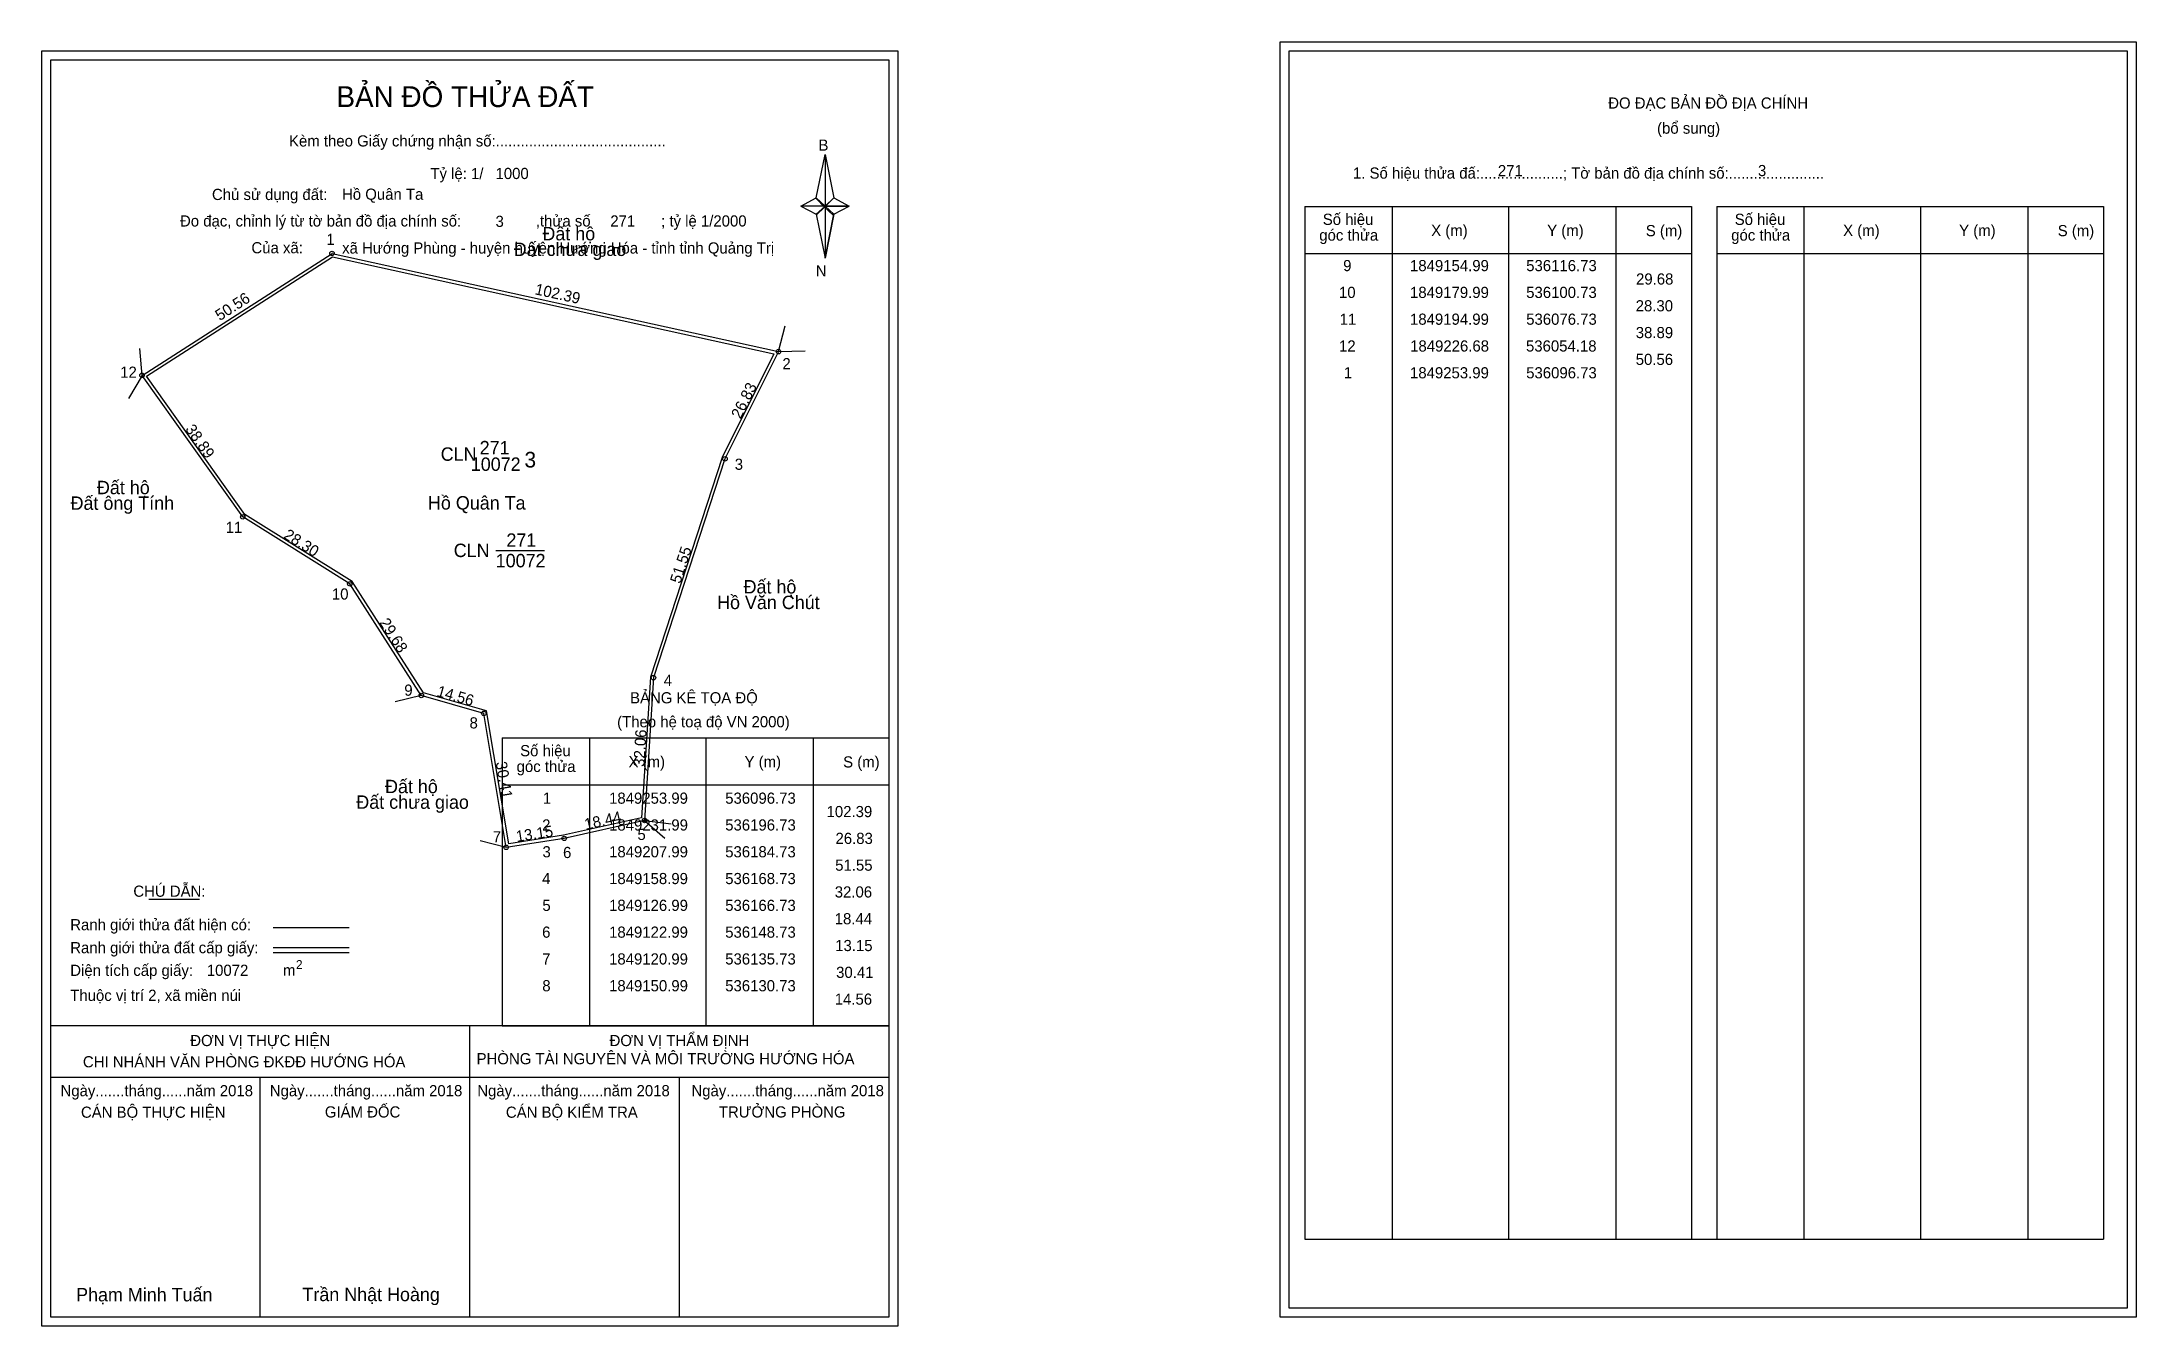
# Model space of a CAD drawing. Extents: x 536032 to 536501, y 1849014 to 1849301.
import ezdxf

# ---------------------------------------------------------------- set-up
doc = ezdxf.new("R2010")
doc.units = 0
for name, color, linetype in [('Level 1', 7, 'Continuous'), ('Level 10', 7, 'Continuous'), ('Level 11', 7, 'Continuous'), ('Level 13', 7, 'Continuous'), ('Level 2', 7, 'Continuous'), ('Level 27', 7, 'Continuous'), ('Level 3', 7, 'Continuous'), ('Level 36', 7, 'Continuous'), ('Level 4', 7, 'Continuous'), ('Level 49', 7, 'Continuous'), ('Level 5', 7, 'Continuous'), ('Level 53', 7, 'Continuous'), ('Level 55', 7, 'Continuous'), ('Level 6', 7, 'Continuous'), ('Level 63', 7, 'Continuous'), ('Level 7', 7, 'Continuous'), ('Level 9', 7, 'Continuous')]:
    doc.layers.add(name, color=color, linetype=linetype)

msp = doc.modelspace()

# ---------------------------------------------------------------- linework, layer by layer
at = {"layer": 'Level 1'}
for p, q in [((536033.75, 1849297.35), (536033.75, 1849297.35)), ((536311.07, 1849299.35), (536311.07, 1849299.35)), ((536205.17, 1849266.47), (536207.14, 1849276.11)), ((536207.14, 1849276.11), (536207.14, 1849264.59)), ((536207.14, 1849276.11), (536209.11, 1849266.47)), ((536201.73, 1849264.59), (536205.17, 1849266.47)), ((536205.17, 1849266.47), (536207.14, 1849264.59)), ((536206.99, 1849264.37), (536205.17, 1849266.25)), ((536207.14, 1849264.59), (536205.17, 1849262.75)), ((536206.99, 1849264.37), (536205.17, 1849262.53)), ((536205.17, 1849262.53), (536206.99, 1849264.37)), ((536208.96, 1849266.25), (536206.99, 1849264.37)), ((536206.99, 1849264.37), (536208.96, 1849266.25)), ((536208.96, 1849262.53), (536206.99, 1849264.37)), ((536209.11, 1849266.47), (536207.14, 1849264.59)), ((536207.14, 1849264.59), (536207.14, 1849252.89)), ((536207.14, 1849264.59), (536212.55, 1849264.59)), ((536207.14, 1849264.59), (536209.11, 1849262.75)), ((536209.11, 1849262.75), (536212.55, 1849264.59)), ((536314.61, 1849264.5), (536401.21, 1849264.5)), ((536334.2, 1849033.23), (536334.2, 1849264.5)), ((536360.27, 1849033.23), (536360.27, 1849264.5)), ((536384.24, 1849264.5), (536384.24, 1849033.23)), ((536401.21, 1849264.5), (536401.21, 1849033.23)), ((536406.86, 1849264.5), (536493.47, 1849264.5)), ((536426.45, 1849033.23), (536426.45, 1849264.5)), ((536452.53, 1849033.23), (536452.53, 1849264.5)), ((536476.5, 1849264.5), (536476.5, 1849033.23)), ((536493.47, 1849264.5), (536493.47, 1849033.23)), ((536205.17, 1849262.75), (536207.14, 1849252.89)), ((536209.11, 1849262.75), (536207.14, 1849252.89)), ((536314.61, 1849253.97), (536401.21, 1849253.97)), ((536406.86, 1849253.97), (536493.47, 1849253.97)), ((536134.85, 1849145.53), (536221.45, 1849145.53)), ((536154.44, 1849081), (536154.44, 1849145.53)), ((536180.51, 1849081), (536180.51, 1849145.53)), ((536204.48, 1849145.53), (536204.48, 1849081)), ((536134.85, 1849135), (536221.45, 1849135)), ((536055.67, 1849109.42), (536067.07, 1849109.42)), ((536083.53, 1849103.01), (536100.55, 1849103.01)), ((536083.53, 1849098.57), (536100.55, 1849098.57)), ((536083.53, 1849097.47), (536100.55, 1849097.47)), ((536140.58, 1849081), (536033.75, 1849081)), ((536221.45, 1849081), (536116.61, 1849081)), ((536127.6, 1849015.78), (536127.6, 1849081)), ((536134.85, 1849081), (536221.45, 1849081)), ((536221.45, 1849069.45), (536033.75, 1849069.45)), ((536080.67, 1849015.78), (536080.67, 1849069.45)), ((536174.52, 1849015.78), (536174.52, 1849069.45)), ((536314.61, 1849033.23), (536493.47, 1849033.23)), ((536221.45, 1849015.78), (536221.45, 1849015.78)), ((536498.77, 1849017.78), (536498.77, 1849017.78))]:
    msp.add_line(p, q, dxfattribs=at)
for points in [[(536205.17, 1849266.47), (536207.14, 1849276.11), (536207.14, 1849264.59)], [(536201.73, 1849264.59), (536205.17, 1849262.75), (536207.14, 1849264.59)], [(536207.14, 1849264.59), (536209.11, 1849266.47), (536212.55, 1849264.59)], [(536207.14, 1849264.59), (536207.14, 1849252.89), (536209.11, 1849262.75)]]:
    msp.add_lwpolyline(points, close=True, dxfattribs=at)
at = {"layer": 'Level 10'}
for points in [[(536096.73, 1849253.99), (536196.73, 1849231.99), (536184.73, 1849207.99), (536168.73, 1849158.99), (536166.73, 1849126.99), (536148.73, 1849122.99), (536135.73, 1849120.99), (536130.73, 1849150.99), (536116.73, 1849154.99), (536100.73, 1849179.99), (536076.73, 1849194.99), (536054.18, 1849226.68)], [(536096.86, 1849253.24), (536195.7, 1849231.5), (536184.08, 1849208.26), (536168.04, 1849159.12), (536166.06, 1849127.56), (536148.6, 1849123.68), (536136.31, 1849121.79), (536131.35, 1849151.54), (536117.18, 1849155.59), (536101.23, 1849180.5), (536077.22, 1849195.51), (536055.18, 1849226.49)]]:
    msp.add_lwpolyline(points, close=True, dxfattribs=at)
at = {"layer": 'Level 11'}
for centre in [(536096.73, 1849253.99), (536096.73, 1849253.99), (536196.73, 1849231.99), (536054.18, 1849226.68), (536184.73, 1849207.99), (536076.73, 1849194.99), (536100.73, 1849179.99), (536168.73, 1849158.99), (536116.73, 1849154.99), (536130.73, 1849150.99), (536148.73, 1849122.99), (536166.73, 1849126.99), (536135.73, 1849120.99)]:
    msp.add_circle(centre, 0.5, dxfattribs=at)
at = {"layer": 'Level 27'}
for p, q in [((536196.73, 1849231.99), (536198.25, 1849237.79)), ((536054.18, 1849226.68), (536053.67, 1849232.66)), ((536196.73, 1849231.99), (536202.73, 1849232.16)), ((536054.18, 1849226.68), (536051.14, 1849221.51)), ((536116.73, 1849154.99), (536110.89, 1849153.6)), ((536166.73, 1849126.99), (536171.26, 1849123.06)), ((536166.73, 1849126.99), (536172.69, 1849126.27)), ((536135.73, 1849120.99), (536129.92, 1849122.48))]:
    msp.add_line(p, q, dxfattribs=at)
at = {"layer": 'Level 3'}
for p, q in [((536314.61, 1849264.5), (536314.61, 1849033.23)), ((536406.86, 1849264.5), (536406.86, 1849033.23)), ((536134.85, 1849145.53), (536134.85, 1849081))]:
    msp.add_line(p, q, dxfattribs=at)
at = {"layer": 'Level 63'}
for points in [[(536309.08, 1849301.35), (536500.78, 1849301.35), (536500.78, 1849015.78), (536309.08, 1849015.78)], [(536031.75, 1849299.35), (536223.45, 1849299.35), (536223.45, 1849013.78), (536031.75, 1849013.78)], [(536033.75, 1849297.35), (536221.45, 1849297.35), (536221.45, 1849015.78), (536033.75, 1849015.78)], [(536311.08, 1849299.35), (536498.78, 1849299.35), (536498.78, 1849017.78), (536311.08, 1849017.78)]]:
    msp.add_lwpolyline(points, close=True, dxfattribs=at)
at = {"layer": 'Level 9'}
msp.add_line((536133.38, 1849187.49), (536144.29, 1849187.49), dxfattribs=at)

# ---------------------------------------------------------------- texts
at = {"layer": 'Level 1'}
for s, height, p in [('BẢN ĐỒ THỬA ĐẤT', 4.6657, (536097.72, 1849286.76)), ('ĐO ĐẠC BẢN ĐỒ ĐỊA CHÍNH', 2.5, (536382.55, 1849286.41)), ('(bổ sung)', 2.5, (536393.49, 1849280.79)), ('Kèm theo Giấy chứng nhận số:.........................................', 2.5, (536087.1, 1849277.93)), ('B', 2.5, (536205.68, 1849276.99)), ('1. Số hiệu thửa đấ:....................; Tờ bản đồ địa chính số:.......................', 2.5, (536325.38, 1849270.73)), ('Chủ sử dụng đất:', 2.5, (536069.84, 1849265.94)), ('Đo đạc, chỉnh lý từ tờ bản đồ địa chính số:                  ,thửa số                 ; tỷ lệ 1/2000', 2.5, (536062.68, 1849260.01)), ('góc thửa', 2.5, (536317.83, 1849256.84)), ('Số hiệu', 2.5, (536318.62, 1849260.37)), ('X (m)', 2.5, (536342.9, 1849257.89)), ('Y (m)', 2.5, (536368.88, 1849257.89)), ('S (m)', 2.5, (536390.96, 1849257.84)), ('góc thửa', 2.5, (536410.09, 1849256.84)), ('Số hiệu', 2.5, (536410.88, 1849260.37)), ('X (m)', 2.5, (536435.16, 1849257.89)), ('Y (m)', 2.5, (536461.14, 1849257.89)), ('S (m)', 2.5, (536483.22, 1849257.84)), ('Của xã:', 2.5, (536078.68, 1849254.01)), ('N', 2.5, (536205.08, 1849248.82)), ('BẢNG KÊ TỌA ĐỘ', 2.5, (536163.48, 1849153.23)), ('(Theo hệ toạ độ VN 2000)', 2.5, (536160.58, 1849147.87)), ('Số hiệu', 2.5, (536138.86, 1849141.39)), ('góc thửa', 2.5, (536138.07, 1849137.86)), ('X (m)', 2.5, (536163.14, 1849138.92)), ('Y (m)', 2.5, (536189.12, 1849138.92)), ('S (m)', 2.5, (536211.2, 1849138.87)), ('CHÚ DẪN:', 2.5, (536052.23, 1849109.92)), ('Ranh giới thửa đất hiện có:', 2.5, (536038.1, 1849102.42)), ('Ranh giới thửa đất cấp giấy:', 2.5, (536038.1, 1849097.28)), ('Diện tích cấp giấy:', 2.5, (536038.1, 1849092.2)), ('2', 2, (536088.65, 1849093.73)), ('m', 2.5, (536085.75, 1849092.22)), ('Thuộc vị trí 2, xã miền núi', 2.5, (536038.1, 1849086.6)), ('ĐƠN VỊ THỰC HIỆN', 2.5, (536064.98, 1849076.48)), ('ĐƠN VỊ THẨM ĐỊNH', 2.5, (536158.89, 1849076.48)), ('CHI NHÁNH VĂN PHÒNG ĐKĐĐ HƯỚNG HÓA', 2.5, (536040.94, 1849071.72)), ('PHÒNG TÀI NGUYÊN VÀ MÔI TRƯỜNG HƯỚNG HÓA', 2.5, (536129.11, 1849072.41)), ('Ngày.......tháng......năm 2018', 2.5, (536035.92, 1849065.25)), ('Ngày.......tháng......năm 2018', 2.5, (536082.79, 1849065.25)), ('Ngày.......tháng......năm 2018', 2.5, (536129.26, 1849065.25)), ('Ngày.......tháng......năm 2018', 2.5, (536177.22, 1849065.25)), ('CÁN BỘ THỰC HIỆN', 2.5, (536040.5, 1849060.43)), ('GIÁM ĐỐC', 2.5, (536095.13, 1849060.49)), ('CÁN BỘ KIỂM TRA', 2.5, (536135.67, 1849060.43)), ('TRƯỞNG PHÒNG', 2.5, (536183.36, 1849060.49)), ('Phạm Minh Tuấn', 3, (536039.41, 1849019.32)), ('Trần Nhật Hoàng', 3, (536090.1, 1849019.37))]:
    msp.add_text(s, height=height, dxfattribs=at).set_placement(p)
at = {"layer": 'Level 11'}
msp.add_text('Tỷ lệ: 1/', height=2.5, dxfattribs=at).set_placement((536118.76, 1849270.62))
at = {"layer": 'Level 13'}
for s, p in [('CLN', (536123.99, 1849185.99)), ('271', (536135.78, 1849188.29)), ('10072', (536133.39, 1849183.69))]:
    msp.add_text(s, height=3, dxfattribs=at).set_placement(p)
at = {"layer": 'Level 2'}
msp.add_text('Hồ Quân Ta', height=3, dxfattribs=at).set_placement((536118.22, 1849196.63))
at = {"layer": 'Level 3'}
msp.add_text('CLN', height=3, dxfattribs=at).set_placement((536121.07, 1849207.55))
at = {"layer": 'Level 36'}
for s, p in [('Đất hộ', (536143.85, 1849256.91)), ('Đất chưa giao', (536137.42, 1849253.41)), ('Đất hộ', (536044.08, 1849200.07)), ('Đất ông Tính', (536038.17, 1849196.57)), ('Đất hộ', (536188.9, 1849177.84)), ('Hồ Văn Chút', (536182.97, 1849174.34)), ('Đất chưa giao', (536102.17, 1849129.62)), ('Đất hộ', (536108.6, 1849133.12))]:
    msp.add_text(s, height=3, dxfattribs=at).set_placement(p)
at = {"layer": 'Level 4'}
msp.add_text('271', height=3, dxfattribs=at).set_placement((536129.8, 1849208.99))
at = {"layer": 'Level 49'}
for s, rotation, p in [('50.56', 32.6937, (536071.59, 1849238.8)), ('102.39', 347.5926, (536142.02, 1849244.85)), ('26.83', 63.4349, (536188.22, 1849216.77)), ('38.89', 305.4349, (536063.74, 1849214.62)), ('28.30', 327.9946, (536085.69, 1849190.34)), ('51.55', 71.9166, (536174.72, 1849179.9)), ('29.68', 302.6192, (536107.22, 1849171.33)), ('14.56', 344.0546, (536120.02, 1849154.88)), ('32.06', 86.4237, (536166.68, 1849138.96)), ('30.41', 279.4623, (536133.37, 1849140)), ('18.44', 12.5288, (536153.56, 1849124.88)), ('13.15', 8.7462, (536138.12, 1849122.17))]:
    msp.add_text(s, height=2.5, rotation=rotation, dxfattribs=at).set_placement(p)
at = {"layer": 'Level 5'}
msp.add_text('10072', height=3, dxfattribs=at).set_placement((536127.81, 1849205.29))
at = {"layer": 'Level 53'}
for s, p in [('9', (536323.18, 1849250.01)), ('1849154.99', (536338.16, 1849250.01)), ('536116.73', (536364.18, 1849250.01)), ('10', (536322.25, 1849244.01)), ('1849179.99', (536338.16, 1849244.01)), ('536100.73', (536364.18, 1849244.01)), ('29.68', (536388.78, 1849247.01)), ('11', (536322.41, 1849238.01)), ('1849194.99', (536338.16, 1849238.01)), ('536076.73', (536364.18, 1849238.01)), ('28.30', (536388.7, 1849241.01)), ('38.89', (536388.72, 1849235.01)), ('12', (536322.26, 1849232.01)), ('1849226.68', (536338.19, 1849232.01)), ('536054.18', (536364.13, 1849232.01)), ('50.56', (536388.71, 1849229.01)), ('1', (536323.33, 1849226.01)), ('1849253.99', (536338.16, 1849226.01)), ('536096.73', (536364.18, 1849226.01)), ('1', (536143.94, 1849130.75)), ('1849253.99', (536158.78, 1849130.75)), ('536096.73', (536184.79, 1849130.75)), ('102.39', (536207.49, 1849127.75)), ('2', (536143.79, 1849124.75)), ('1849231.99', (536158.78, 1849124.75)), ('536196.73', (536184.79, 1849124.75)), ('26.83', (536209.49, 1849121.75)), ('3', (536143.87, 1849118.75)), ('1849207.99', (536158.78, 1849118.75)), ('536184.73', (536184.79, 1849118.75)), ('4', (536143.78, 1849112.75)), ('1849158.99', (536158.78, 1849112.75)), ('536168.73', (536184.79, 1849112.75)), ('51.55', (536209.42, 1849115.75)), ('5', (536143.84, 1849106.75)), ('1849126.99', (536158.78, 1849106.75)), ('536166.73', (536184.79, 1849106.75)), ('32.06', (536209.32, 1849109.75)), ('18.44', (536209.31, 1849103.75)), ('6', (536143.79, 1849100.75)), ('1849122.99', (536158.78, 1849100.75)), ('536148.73', (536184.79, 1849100.75)), ('13.15', (536209.42, 1849097.75)), ('7', (536143.8, 1849094.75)), ('1849120.99', (536158.78, 1849094.75)), ('536135.73', (536184.79, 1849094.75)), ('8', (536143.82, 1849088.75)), ('1849150.99', (536158.78, 1849088.75)), ('536130.73', (536184.79, 1849088.75)), ('30.41', (536209.63, 1849091.75)), ('14.56', (536209.32, 1849085.75))]:
    msp.add_text(s, height=2.5, dxfattribs=at).set_placement(p)
at = {"layer": 'Level 55'}
for s, height, p in [('1', 0.4, (536096.62, 1849253.99)), ('0', 0.11, (536096.69, 1849253.88)), ('2', 0.4, (536196.59, 1849231.99)), ('272', 0.11, (536196.61, 1849231.88)), ('0', 0.11, (536196.69, 1849231.88)), ('12', 0.4, (536053.9, 1849226.68)), ('0', 0.11, (536054.14, 1849226.57)), ('0', 0.11, (536054.14, 1849226.57)), ('0', 0.11, (536054.14, 1849226.57)), ('272', 0.11, (536184.61, 1849207.88)), ('3', 0.4, (536184.61, 1849207.99)), ('11', 0.4, (536076.47, 1849194.99)), ('0', 0.11, (536076.69, 1849194.88)), ('0', 0.11, (536076.69, 1849194.88)), ('10', 0.4, (536100.45, 1849179.99)), ('0', 0.11, (536100.69, 1849179.88)), ('0', 0.11, (536100.69, 1849179.88)), ('4', 0.4, (536168.59, 1849158.99)), ('272', 0.11, (536168.61, 1849158.88)), ('9', 0.4, (536116.59, 1849154.99)), ('0', 0.11, (536116.69, 1849154.88)), ('0', 0.11, (536116.69, 1849154.88)), ('0', 0.11, (536116.69, 1849154.88)), ('0', 0.11, (536116.69, 1849154.88)), ('8', 0.4, (536130.6, 1849150.99)), ('0', 0.11, (536130.69, 1849150.88)), ('0', 0.11, (536130.69, 1849150.88)), ('6', 0.4, (536148.59, 1849122.99)), ('5', 0.4, (536166.6, 1849126.99)), ('272', 0.11, (536166.61, 1849126.88)), ('7', 0.4, (536135.6, 1849120.99)), ('0', 0.11, (536135.69, 1849120.88)), ('0', 0.11, (536135.69, 1849120.88))]:
    msp.add_text(s, height=height, dxfattribs=at).set_placement(p)
at = {"layer": 'Level 6'}
for s, p in [('271', (536357.83, 1849271.27)), ('3', (536416.08, 1849271.29)), ('Hồ Quân Ta', (536098.97, 1849266)), ('1000', (536133.35, 1849270.64)), ('3', (536133.35, 1849259.92)), ('271', (536159.05, 1849260)), ('xã Hướng Phùng - huyện huyện Hướng Hóa - tỉnh tỉnh Quảng Trị', (536098.99, 1849253.96)), ('10072', (536068.69, 1849092.21))]:
    msp.add_text(s, height=2.5, dxfattribs=at).set_placement(p)
at = {"layer": 'Level 7'}
msp.add_text('3', height=3.5, dxfattribs=at).set_placement((536139.83, 1849206.05))
at = {"layer": 'Level 9'}
for s, p in [('1', (536095.47, 1849255.89)), ('12', (536049.29, 1849226.14)), ('2', (536197.6, 1849228.04)), ('3', (536186.92, 1849205.52)), ('11', (536072.92, 1849191.41)), ('10', (536096.7, 1849176.47)), ('9', (536112.92, 1849154.94)), ('4', (536171.01, 1849157.14)), ('8', (536127.53, 1849147.61)), ('7', (536132.73, 1849122.1)), ('5', (536165.14, 1849122.64)), ('6', (536148.47, 1849118.59))]:
    msp.add_text(s, height=2.5, dxfattribs=at).set_placement(p)

doc.saveas('drawing.dxf')
